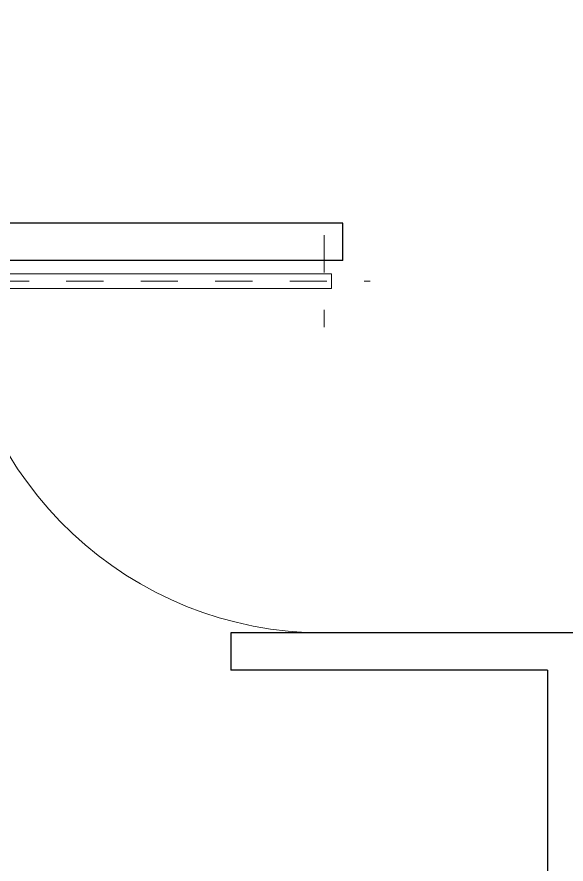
# Model space of a CAD drawing. Header units: inches. Extents: x 32 to 51.7, y 18.3 to 41.9.
# Drawn here: x 36.698 to 38.173, y 27.575 to 29.849 of the extents above; entities that cross this region are included whole.
import ezdxf

# ---------------------------------------------------------------- set-up
doc = ezdxf.new("R2010")
doc.units = ezdxf.units.IN
doc.header["$MEASUREMENT"] = 0
doc.linetypes.add('EJES½', pattern=[0.175, 0.1, -0.025, 0.025, -0.025])
doc.layers.add('4', color=253, linetype='Continuous', lineweight=9)
doc.layers.add('WALL 1 100', color=250, linetype='Continuous', lineweight=30)

# ---------------------------------------------------------------- blocks, each defined once
blk = doc.blocks.new('Puerta 100cm')
at = {"color": 8, "linetype": 'EJES½', "lineweight": 0}
for p, q in [((0.045, 1.105), (0.045, -0.125)), ((-0.08, 0.95), (0.17, 0.95)), ((-0.08, 0), (0.17, 0))]:
    blk.add_line(p, q, dxfattribs=at)
at = {"color": 8, "lineweight": 0, "const_width": 0.0125}
for points in [[(0.0125, 0.9125), (0.0125, 0.9875)], [(0.0775, 0.9125), (0.0775, 0.9875)]]:
    blk.add_lwpolyline(points, dxfattribs=at)
blk.add_lwpolyline([(0.065, -0.02), (0.025, -0.02), (0.025, 1), (0.065, 1)], close=True)
at = {"color": 8, "lineweight": 0}
blk.add_arc((0, 0), 1, 0, 86.2731, dxfattribs=at)
blk = doc.blocks.new('*U28')
at = {"rotation": 232.742051304329}
blk.add_blockref('Puerta 100cm', (0, 0), dxfattribs=at)

msp = doc.modelspace()

# ---------------------------------------------------------------- linework, layer by layer
at = {"layer": 'WALL 1 100'}
for p, q in [((37.5731, 29.2959), (35.2231, 29.2959)), ((37.5731, 29.1959), (37.5731, 29.2959)), ((37.5731, 29.1959), (35.3231, 29.1959)), ((39.0731, 28.1959), (37.2731, 28.1959)), ((37.2731, 28.1959), (37.2731, 28.0959)), ((38.1231, 28.0959), (37.2731, 28.0959)), ((38.1231, 28.0959), (38.1231, 25.5709))]:
    msp.add_line(p, q, dxfattribs=at)

# ---------------------------------------------------------------- block references
at = {"layer": '4', "xscale": -0.9885843725261628, "yscale": 0.9885843725261628, "zscale": 0.9885843725261628, "rotation": 322.7420513043583}
msp.add_blockref('*U28', (37.5231, 29.1845), dxfattribs=at)

doc.saveas('drawing.dxf')
